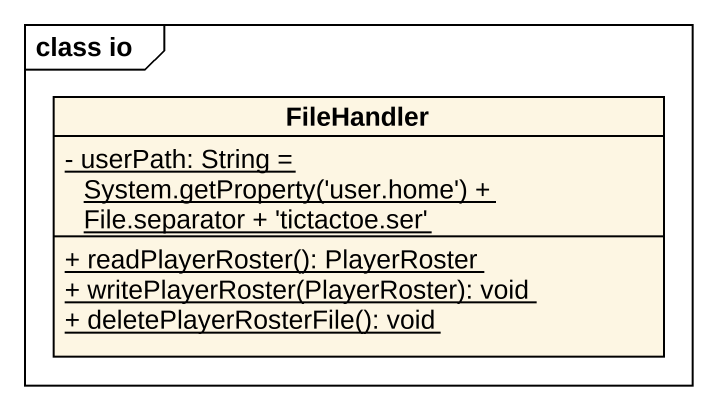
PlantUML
@startuml
mainframe class io
hide circle
hide empty members
skinparam classAttributeIconSize 0
class FileHandler {
  {static} {field} - userPath: String = System.getProperty('user.home') + File.separator + 'tictactoe.ser'
  {static} + readPlayerRoster(): PlayerRoster
  {static} + writePlayerRoster(PlayerRoster): void
  {static} + deletePlayerRosterFile(): void
}
@enduml
